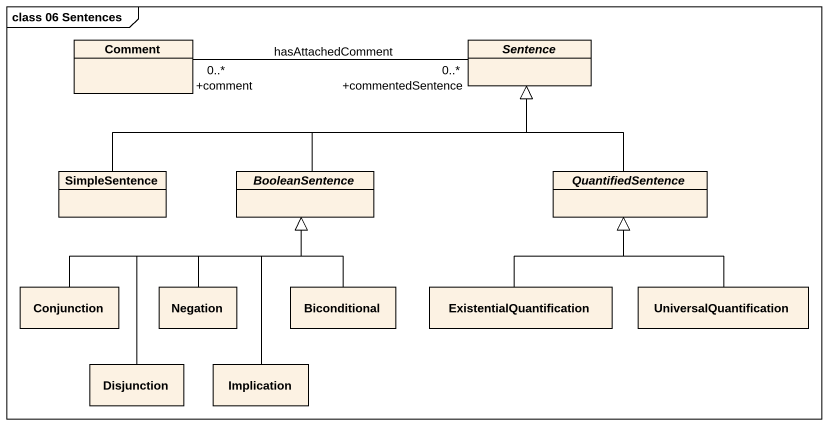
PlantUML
@startuml
mainframe class 06 Sentences
hide circle
hide empty members
class Comment
abstract class Sentence
class SimpleSentence
abstract class BooleanSentence
abstract class QuantifiedSentence
class Conjunction
class Negation
class Biconditional
class ExistentialQuantification
class UniversalQuantification
class Disjunction
class Implication
Comment "+comment\n0..*" -right- "+commentedSentence\n0..*" Sentence : hasAttachedComment
SimpleSentence -right-|> Sentence
BooleanSentence -right-|> Sentence
QuantifiedSentence -up-|> Sentence
Conjunction -right-|> BooleanSentence
Negation -up-|> BooleanSentence
Biconditional -up-|> BooleanSentence
ExistentialQuantification -up-|> QuantifiedSentence
UniversalQuantification -up-|> QuantifiedSentence
Disjunction -up-|> BooleanSentence
Implication -up-|> BooleanSentence
@enduml
